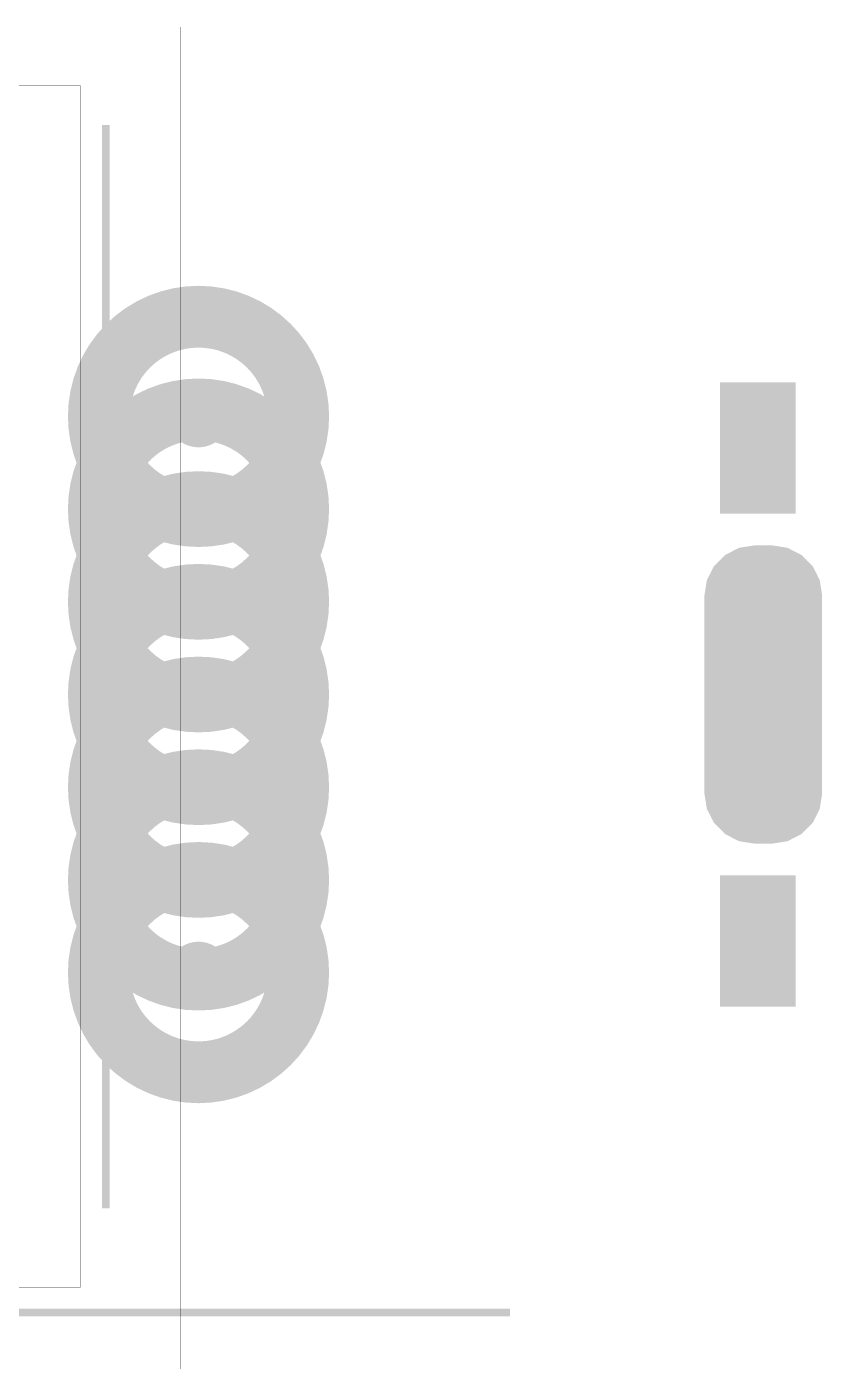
# Model space of a CAD drawing. Header units: millimetres. Extents: x -6.2 to 63.2, y -57.2 to 6.6.
# Drawn here: x 37.44 to 63.18, y -36.83 to 6.61 of the extents above; entities that cross this region are included whole.
import ezdxf

# ---------------------------------------------------------------- set-up
doc = ezdxf.new("R2010")
doc.units = ezdxf.units.MM
doc.header["$MEASUREMENT"] = 0
for name, color, linetype, true_color in [('3D-Shell-Outline-Layer', 7, 'Continuous', 0x66ff99), ('Bottom-Layer', 7, 'Continuous', 0x0000ff), ('Top-Layer', 7, 'Continuous', 0xff0000)]:
    doc.layers.add(name, color=color, linetype=linetype, true_color=true_color)

msp = doc.modelspace()

# ---------------------------------------------------------------- hatches: boundary and pattern name
at = {"layer": '3D-Shell-Outline-Layer'}
for points in [[(42, -6, 1), (44, -6, 1)], [(60, -9.024), (60, -5.024), (62.2, -5.024), (62.2, -9.024)], [(42, -9, 1), (44, -9, 1)], [(59.5, -18.199), (59.5, -11.801), (59.574, -11.337), (59.787, -10.919), (60.118, -10.587), (60.537, -10.374), (61, -10.301), (61.556, -10.301), (62.02, -10.374), (62.438, -10.587), (62.77, -10.919), (62.983, -11.337), (63.056, -11.801), (63.056, -18.199), (62.983, -18.663), (62.77, -19.081), (62.438, -19.413), (62.02, -19.626), (61.556, -19.699), (61, -19.699), (60.537, -19.626), (60.118, -19.413), (59.787, -19.081), (59.574, -18.663)], [(42, -12, 1), (44, -12, 1)], [(42, -15, 1), (44, -15, 1)], [(42, -18, 1), (44, -18, 1)], [(42, -21, 1), (44, -21, 1)], [(60, -24.976), (60, -20.976), (62.2, -20.976), (62.2, -24.976)], [(42, -24, 1), (44, -24, 1)]]:
    msp.add_hatch(color=256, dxfattribs=at).paths.add_polyline_path(points)

# ---------------------------------------------------------------- linework, layer by layer
at = {"layer": '3D-Shell-Outline-Layer', "const_width": 0.254}
for points in [[(40, 3.429), (40, -31.623)], [(-1.016, -35), (53.086, -35)]]:
    msp.add_lwpolyline(points, dxfattribs=at)
at = {"layer": '3D-Shell-Outline-Layer', "const_width": 6.452}
for points in [[(42, -6, 1), (44, -6), (44, -6, 1), (42, -6)], [(42, -9, 1), (44, -9), (44, -9, 1), (42, -9)], [(42, -12, 1), (44, -12), (44, -12, 1), (42, -12)], [(42, -15, 1), (44, -15), (44, -15, 1), (42, -15)], [(42, -18, 1), (44, -18), (44, -18, 1), (42, -18)], [(42, -21, 1), (44, -21), (44, -21, 1), (42, -21)], [(42, -24, 1), (44, -24), (44, -24, 1), (42, -24)]]:
    msp.add_lwpolyline(points, format="xyb", dxfattribs=at)
at = {"layer": '3D-Shell-Outline-Layer', "const_width": 0.254}
for points in [[(60, -9.024), (60, -5.024), (62.2, -5.024), (62.2, -9.024)], [(59.5, -18.199), (59.5, -11.801), (59.574, -11.337), (59.787, -10.919), (60.118, -10.587), (60.537, -10.374), (61, -10.301), (61.556, -10.301), (62.02, -10.374), (62.438, -10.587), (62.77, -10.919), (62.983, -11.337), (63.056, -11.801), (63.056, -18.199), (62.983, -18.663), (62.77, -19.081), (62.438, -19.413), (62.02, -19.626), (61.556, -19.699), (61, -19.699), (60.537, -19.626), (60.118, -19.413), (59.787, -19.081), (59.574, -18.663)], [(60, -24.976), (60, -20.976), (62.2, -20.976), (62.2, -24.976)]]:
    msp.add_lwpolyline(points, close=True, dxfattribs=at)
at = {"layer": 'Bottom-Layer', "const_width": 0.00508}
msp.add_lwpolyline([(-6.223, -36.83), (-6.223, 6.604), (42.418, 6.604), (42.418, -36.83)], close=True, dxfattribs=at)
at = {"layer": 'Top-Layer', "const_width": 0.00508}
msp.add_lwpolyline([(-2.794, -34.18), (-2.794, 4.699), (39.18, 4.699), (39.18, -34.18)], close=True, dxfattribs=at)

doc.saveas('drawing.dxf')
